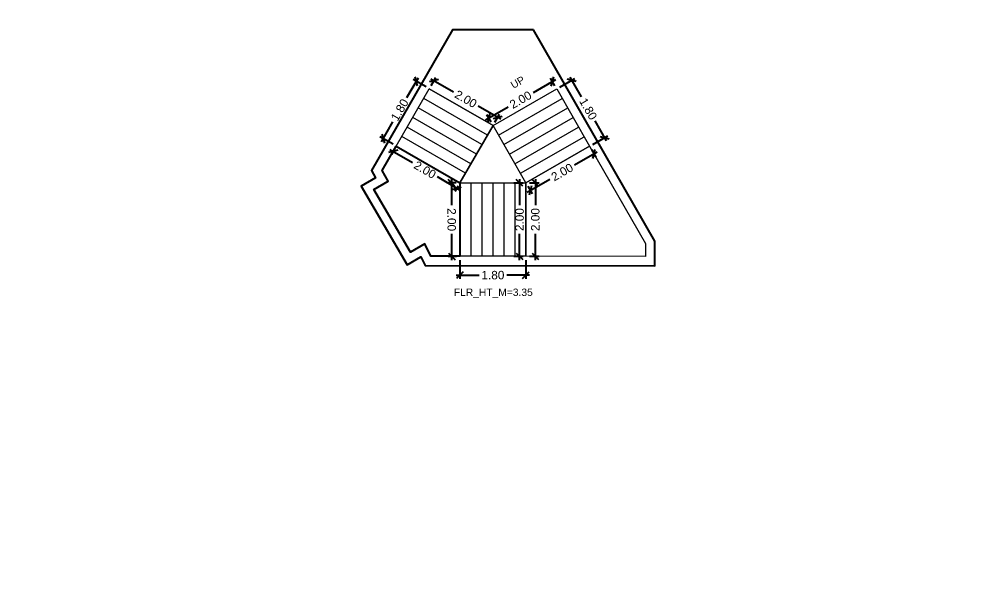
# Model space of a CAD drawing. Header units: metres. Extents: x 256329 to 886268, y -249371 to 355.
# Drawn here: x 287414.93 to 287441, y -1200.6 to -1185.36 of the extents above; entities that cross this region are included whole.
import ezdxf

# ---------------------------------------------------------------- set-up
doc = ezdxf.new("R2010")
doc.units = ezdxf.units.M
doc.header["$MEASUREMENT"] = 0
doc.header["$PDMODE"] = 35
doc.linetypes.add('CONTINOUS', pattern=[0])
doc.layers.get('0').update_dxf_attribs({"lineweight": 18})
doc.layers.get('Defpoints').update_dxf_attribs({"lineweight": 20})
doc.layers.add('A_TEXT', color=4, linetype='Continuous', lineweight=0, transparency=0.3)
doc.layers.add('BLK_2_FLR_35_STAIR_3', color=7, linetype='Continuous')
doc.layers.add('BLK_2_FLR_35_STAIR_3_LANDING_2', color=7, linetype='Continuous')
for name, color, linetype, lineweight in [('BLK_2_FLR_35_STAIR_3_FLIGHT_1', 7, 'Continuous', 0), ('BLK_2_FLR_35_STAIR_3_FLIGHT_2', 7, 'Continuous', 0), ('BLK_2_FLR_35_STAIR_3_FLIGHT_3', 7, 'Continuous', 0), ('BLK_2_FLR_35_STAIR_3_LANDING_1', 7, 'Continuous', 0)]:
    doc.layers.add(name, color=color, linetype=linetype, lineweight=lineweight)
doc.styles.add('Arial', font='arial.ttf')
doc.styles.get("Standard").update_dxf_attribs({"font": 'arial.ttf'})
doc.dimstyles.new('METRIC DIM', dxfattribs={"dimtxt": 0.23, "dimasz": 0.18, "dimexe": 0.1, "dimexo": 0.1, "dimgap": 0.09, "dimtad": 0, "dimzin": 0, "dimdsep": 46, "dimtxsty": 'Standard', "dimblk": 'OBLIQUE', "dimcen": 0, "dimdle": 0.1, "dimclrd": 147, "dimclre": 147, "dimclrt": 7, "dimadec": 0, "dimazin": 0, "dimtfac": 1, "dimtofl": 0, "dimtmove": 0, "dimatfit": 2, "dimfxl": 0.125, "dimtolj": 1, "dimtzin": 0, "dimarcsym": 0})

# ---------------------------------------------------------------- blocks, each defined once
blk = doc.blocks.new('_Oblique')
at = {"color": 0, "linetype": 'ByBlock', "lineweight": -2}
blk.add_line((-0.5, -0.5), (0.5, 0.5), dxfattribs=at)
blk = doc.blocks.new('*D1745')
at = {"layer": 'BLK_2_FLR_35_STAIR_3_FLIGHT_2', "color": 147, "lineweight": -2, "transparency": 16777216}
for p, q in [((287426.926519, -1191.919323), (287426.926335, -1192.431294)), ((287428.726519, -1191.91997), (287428.726335, -1192.431941)), ((287426.826371, -1192.331258), (287427.448871, -1192.331482)), ((287428.826371, -1192.331977), (287428.203871, -1192.331753))]:
    blk.add_line(p, q, dxfattribs=at)
at = {"layer": 'Defpoints', "color": 0, "linetype": 'CONTINOUS', "transparency": 16777216}
for p in [(287426.926555, -1191.819323, 0.042641), (287428.726555, -1191.81997, 0.042641), (287428.726371, -1192.331941)]:
    blk.add_point(p, dxfattribs=at)
at = {"layer": 'BLK_2_FLR_35_STAIR_3_FLIGHT_2', "color": 147, "linetype": 'CONTINOUS', "lineweight": -2, "transparency": 16777216, "xscale": 0.18, "yscale": 0.18, "zscale": 0.18}
for p, rotation in [((287426.926371, -1192.331294), 179.979403), ((287428.726371, -1192.331941), 359.979403)]:
    blk.add_blockref('_Oblique', p, dxfattribs=dict(at, rotation=rotation))
at = {"layer": 'BLK_2_FLR_35_STAIR_3_FLIGHT_2', "color": 7, "linetype": 'CONTINOUS', "transparency": 16777216, "insert": (287427.826371, -1192.331618), "char_height": 0.23, "attachment_point": 5, "rotation": 359.9794033}
blk.add_mtext('\\A1;1.80', dxfattribs=at)
blk = doc.blocks.new('*D1746')
at = {"layer": 'BLK_2_FLR_35_STAIR_3_FLIGHT_3', "color": 147, "lineweight": -2, "transparency": 16777216}
for p, q in [((287426.144432, -1187.17427), (287426.27157, -1186.953152)), ((287426.135033, -1186.989998), (287426.750959, -1187.344142)), ((287428.043575, -1188.087367), (287427.427649, -1187.733223)), ((287427.879591, -1188.171948), (287428.006729, -1187.95083))]:
    blk.add_line(p, q, dxfattribs=at)
at = {"layer": 'Defpoints', "color": 0, "linetype": 'CONTINOUS', "transparency": 16777216}
for p in [(287426.094587, -1187.260961, 0.042641), (287427.829746, -1188.258639, 0.042641), (287427.956883, -1188.037522)]:
    blk.add_point(p, dxfattribs=at)
at = {"layer": 'BLK_2_FLR_35_STAIR_3_FLIGHT_3', "color": 147, "linetype": 'CONTINOUS', "lineweight": -2, "transparency": 16777216, "xscale": 0.18, "yscale": 0.18, "zscale": 0.18}
for p, rotation in [((287426.221725, -1187.039843), 150.102044), ((287427.956883, -1188.037522), 330.102044)]:
    blk.add_blockref('_Oblique', p, dxfattribs=dict(at, rotation=rotation))
at = {"layer": 'BLK_2_FLR_35_STAIR_3_FLIGHT_3', "color": 7, "linetype": 'CONTINOUS', "transparency": 16777216, "insert": (287427.089304, -1187.538683), "char_height": 0.23, "attachment_point": 5, "rotation": 330.1020442}
blk.add_mtext('\\A1;2.00', dxfattribs=at)
blk = doc.blocks.new('*D1747')
at = {"layer": 'BLK_2_FLR_35_STAIR_3_FLIGHT_1', "color": 147, "lineweight": -2, "transparency": 16777216}
for p, q in [((287429.514015, -1187.175479), (287429.398677, -1186.974761)), ((287429.535204, -1187.011642), (287428.91985, -1187.365241)), ((287427.627703, -1188.107743), (287428.243057, -1187.754144)), ((287427.779923, -1188.171935), (287427.664584, -1187.971216))]:
    blk.add_line(p, q, dxfattribs=at)
at = {"layer": 'Defpoints', "color": 0, "linetype": 'CONTINOUS', "transparency": 16777216}
for p in [(287429.4485, -1187.061465), (287429.563838, -1187.262184, 0.042641), (287427.829746, -1188.258639, 0.042641)]:
    blk.add_point(p, dxfattribs=at)
at = {"layer": 'BLK_2_FLR_35_STAIR_3_FLIGHT_1', "color": 147, "linetype": 'CONTINOUS', "lineweight": -2, "transparency": 16777216, "xscale": 0.18, "yscale": 0.18, "zscale": 0.18}
for p, rotation in [((287429.4485, -1187.061465), 29.88281300000001), ((287427.714407, -1188.05792), 209.882813)]:
    blk.add_blockref('_Oblique', p, dxfattribs=dict(at, rotation=rotation))
at = {"layer": 'BLK_2_FLR_35_STAIR_3_FLIGHT_1', "color": 7, "linetype": 'CONTINOUS', "transparency": 16777216, "insert": (287428.581453, -1187.559693), "char_height": 0.23, "attachment_point": 5, "rotation": 29.8828126}
blk.add_mtext('\\A1;2.00', dxfattribs=at)
blk = doc.blocks.new('*D1748')
at = {"layer": 'BLK_2_FLR_35_STAIR_3_LANDING_2', "color": 147, "lineweight": -2, "transparency": 16777216}
for p, q in [((287426.826556, -1189.81977), (287426.599277, -1189.820788)), ((287426.698828, -1189.720341), (287426.702006, -1190.430157)), ((287426.708677, -1191.920538), (287426.7055, -1191.210722)), ((287426.83551, -1191.819969), (287426.608231, -1191.820987))]:
    blk.add_line(p, q, dxfattribs=at)
at = {"layer": 'Defpoints', "color": 0, "linetype": 'CONTINOUS', "transparency": 16777216}
for p in [(287426.926555, -1189.819323, 0.042641), (287426.70823, -1191.820539), (287426.935509, -1191.819522, 0.042641)]:
    blk.add_point(p, dxfattribs=at)
at = {"layer": 'BLK_2_FLR_35_STAIR_3_LANDING_2', "color": 147, "linetype": 'CONTINOUS', "lineweight": -2, "transparency": 16777216, "xscale": 0.18, "yscale": 0.18, "zscale": 0.18}
for p, rotation in [((287426.699276, -1189.82034), 90.256477), ((287426.70823, -1191.820539), 270.256477)]:
    blk.add_blockref('_Oblique', p, dxfattribs=dict(at, rotation=rotation))
at = {"layer": 'BLK_2_FLR_35_STAIR_3_LANDING_2', "color": 7, "linetype": 'CONTINOUS', "transparency": 16777216, "insert": (287426.703753, -1190.82044), "char_height": 0.23, "attachment_point": 5, "rotation": 270.2564771}
blk.add_mtext('\\A1;2.00', dxfattribs=at)
blk = doc.blocks.new('*D1749')
at = {"layer": 'BLK_2_FLR_35_STAIR_3_LANDING_2', "color": 147, "lineweight": -2, "transparency": 16777216}
for p, q in [((287425.024624, -1188.914935), (287425.639038, -1189.269512)), ((287425.144898, -1188.906589), (287425.061252, -1189.051531)), ((287426.929522, -1190.014248), (287426.315108, -1189.659671)), ((287426.876572, -1189.905935), (287426.792926, -1190.050876))]:
    blk.add_line(p, q, dxfattribs=at)
at = {"layer": 'Defpoints', "color": 0, "linetype": 'CONTINOUS', "transparency": 16777216}
for p in [(287425.111236, -1188.964919), (287425.194882, -1188.819977, 0.042641), (287426.926555, -1189.819323, 0.042641)]:
    blk.add_point(p, dxfattribs=at)
at = {"layer": 'BLK_2_FLR_35_STAIR_3_LANDING_2', "color": 147, "linetype": 'CONTINOUS', "lineweight": -2, "transparency": 16777216, "xscale": 0.18, "yscale": 0.18, "zscale": 0.18}
for p, rotation in [((287425.111236, -1188.964919), 150.01084), ((287426.84291, -1189.964264), 330.01084)]:
    blk.add_blockref('_Oblique', p, dxfattribs=dict(at, rotation=rotation))
at = {"layer": 'BLK_2_FLR_35_STAIR_3_LANDING_2', "color": 7, "linetype": 'CONTINOUS', "transparency": 16777216, "insert": (287425.977073, -1189.464592), "char_height": 0.23, "attachment_point": 5, "rotation": 330.0108404}
blk.add_mtext('\\A1;2.00', dxfattribs=at)
blk = doc.blocks.new('*D1750')
at = {"layer": 'BLK_2_FLR_35_STAIR_3_LANDING_1', "color": 147, "lineweight": -2, "transparency": 16777216}
for p, q in [((287430.666947, -1188.98117), (287430.051593, -1189.334769)), ((287430.510471, -1188.909572), (287430.630065, -1189.117698)), ((287428.759445, -1190.077271), (287429.3748, -1189.723672)), ((287428.776378, -1189.906027), (287428.895973, -1190.114153))]:
    blk.add_line(p, q, dxfattribs=at)
at = {"layer": 'Defpoints', "color": 0, "linetype": 'CONTINOUS', "transparency": 16777216}
for p in [(287430.460648, -1188.822867, 0.042641), (287430.580242, -1189.030993), (287428.726555, -1189.819323, 0.042641)]:
    blk.add_point(p, dxfattribs=at)
at = {"layer": 'BLK_2_FLR_35_STAIR_3_LANDING_1', "color": 147, "linetype": 'CONTINOUS', "lineweight": -2, "transparency": 16777216, "xscale": 0.18, "yscale": 0.18, "zscale": 0.18}
for p, rotation in [((287430.580242, -1189.030993), 29.88281300000001), ((287428.84615, -1190.027448), 209.882813)]:
    blk.add_blockref('_Oblique', p, dxfattribs=dict(at, rotation=rotation))
at = {"layer": 'BLK_2_FLR_35_STAIR_3_LANDING_1', "color": 7, "linetype": 'CONTINOUS', "transparency": 16777216, "insert": (287429.713196, -1189.529221), "char_height": 0.23, "attachment_point": 5, "rotation": 29.8828126}
blk.add_mtext('\\A1;2.00', dxfattribs=at)
blk = doc.blocks.new('*D1751')
at = {"layer": 'BLK_2_FLR_35_STAIR_3_LANDING_1', "color": 147, "lineweight": -2, "transparency": 16777216}
for p, q in [((287428.826555, -1189.819323), (287429.082206, -1189.819323)), ((287428.982206, -1189.719323), (287428.982206, -1190.429036)), ((287428.982206, -1191.919323), (287428.982206, -1191.209609)), ((287428.826555, -1191.819323), (287429.082206, -1191.819323))]:
    blk.add_line(p, q, dxfattribs=at)
at = {"layer": 'Defpoints', "color": 0, "linetype": 'CONTINOUS', "transparency": 16777216}
for p in [(287428.726555, -1189.819323, 0.042641), (287428.726555, -1191.819323, 0.042641), (287428.982206, -1191.819323)]:
    blk.add_point(p, dxfattribs=at)
at = {"layer": 'BLK_2_FLR_35_STAIR_3_LANDING_1', "color": 147, "linetype": 'CONTINOUS', "lineweight": -2, "transparency": 16777216, "xscale": 0.18, "yscale": 0.18, "zscale": 0.18}
for p, rotation in [((287428.982206, -1189.819323), 90), ((287428.982206, -1191.819323), 270)]:
    blk.add_blockref('_Oblique', p, dxfattribs=dict(at, rotation=rotation))
at = {"layer": 'BLK_2_FLR_35_STAIR_3_LANDING_1', "color": 7, "linetype": 'CONTINOUS', "transparency": 16777216, "insert": (287428.982206, -1190.819323), "char_height": 0.23, "attachment_point": 5, "rotation": 90}
blk.add_mtext('\\A1;2.00', dxfattribs=at)
blk = doc.blocks.new('*D1752')
at = {"layer": 'BLK_2_FLR_35_STAIR_3_FLIGHT_3', "color": 147, "lineweight": -2, "transparency": 16777216}
for p, q in [((287425.788641, -1186.968943), (287425.477493, -1187.508103)), ((287426.007975, -1187.210978), (287425.652045, -1187.005571)), ((287424.788969, -1188.701183), (287425.100117, -1188.162023)), ((287425.10827, -1188.769994), (287424.75234, -1188.564587))]:
    blk.add_line(p, q, dxfattribs=at)
at = {"layer": 'Defpoints', "color": 0, "linetype": 'CONTINOUS', "transparency": 16777216}
for p in [(287426.094587, -1187.260961, 0.042641), (287424.838952, -1188.614571), (287425.194882, -1188.819977, 0.042641)]:
    blk.add_point(p, dxfattribs=at)
at = {"layer": 'BLK_2_FLR_35_STAIR_3_FLIGHT_3', "color": 147, "linetype": 'CONTINOUS', "lineweight": -2, "transparency": 16777216, "xscale": 0.18, "yscale": 0.18, "zscale": 0.18}
for p, rotation in [((287425.738657, -1187.055555), 60.01084000000001), ((287424.838952, -1188.614571), 240.01084)]:
    blk.add_blockref('_Oblique', p, dxfattribs=dict(at, rotation=rotation))
at = {"layer": 'BLK_2_FLR_35_STAIR_3_FLIGHT_3', "color": 7, "linetype": 'CONTINOUS', "transparency": 16777216, "insert": (287425.288805, -1187.835063), "char_height": 0.23, "attachment_point": 5, "rotation": 60.0108404}
blk.add_mtext('\\A1;1.80', dxfattribs=at)
blk = doc.blocks.new('*D1753')
at = {"layer": 'BLK_2_FLR_35_STAIR_3_FLIGHT_1', "color": 147, "lineweight": -2, "transparency": 16777216}
for p, q in [((287429.650543, -1187.212361), (287430.059666, -1186.977268)), ((287429.923139, -1186.940386), (287430.233285, -1187.480123)), ((287430.919594, -1188.674479), (287430.609447, -1188.134742)), ((287430.547352, -1188.773045), (287430.956476, -1188.537951))]:
    blk.add_line(p, q, dxfattribs=at)
at = {"layer": 'Defpoints', "color": 0, "linetype": 'CONTINOUS', "transparency": 16777216}
for p in [(287429.563838, -1187.262184, 0.042641), (287430.869771, -1188.587774), (287430.460648, -1188.822867, 0.042641)]:
    blk.add_point(p, dxfattribs=at)
at = {"layer": 'BLK_2_FLR_35_STAIR_3_FLIGHT_1', "color": 147, "linetype": 'CONTINOUS', "lineweight": -2, "transparency": 16777216, "xscale": 0.18, "yscale": 0.18, "zscale": 0.18}
for p, rotation in [((287429.972961, -1187.027091), 119.882813), ((287430.869771, -1188.587774), 299.882813)]:
    blk.add_blockref('_Oblique', p, dxfattribs=dict(at, rotation=rotation))
at = {"layer": 'BLK_2_FLR_35_STAIR_3_FLIGHT_1', "color": 7, "linetype": 'CONTINOUS', "transparency": 16777216, "insert": (287430.421366, -1187.807433), "char_height": 0.23, "attachment_point": 5, "rotation": 299.8828126}
blk.add_mtext('\\A1;1.80', dxfattribs=at)
blk = doc.blocks.new('*D1764')
at = {"layer": 'BLK_2_FLR_35_STAIR_3_FLIGHT_2', "color": 147, "lineweight": -2, "transparency": 16777216}
for p, q in [((287428.397464, -1189.819323), (287428.653115, -1189.819323)), ((287428.553115, -1189.719323), (287428.553115, -1190.429036)), ((287428.553115, -1191.919323), (287428.553115, -1191.209609)), ((287428.397464, -1191.819323), (287428.653115, -1191.819323))]:
    blk.add_line(p, q, dxfattribs=at)
at = {"layer": 'Defpoints', "color": 0, "linetype": 'CONTINOUS', "transparency": 16777216}
for p in [(287428.297464, -1189.819323, 0.042641), (287428.297464, -1191.819323, 0.042641), (287428.553115, -1191.819323)]:
    blk.add_point(p, dxfattribs=at)
at = {"layer": 'BLK_2_FLR_35_STAIR_3_FLIGHT_2', "color": 147, "linetype": 'CONTINOUS', "lineweight": -2, "transparency": 16777216, "xscale": 0.18, "yscale": 0.18, "zscale": 0.18}
for p, rotation in [((287428.553115, -1189.819323), 90), ((287428.553115, -1191.819323), 270)]:
    blk.add_blockref('_Oblique', p, dxfattribs=dict(at, rotation=rotation))
at = {"layer": 'BLK_2_FLR_35_STAIR_3_FLIGHT_2', "color": 7, "linetype": 'CONTINOUS', "transparency": 16777216, "insert": (287428.553115, -1190.819323), "char_height": 0.23, "attachment_point": 5, "rotation": 90}
blk.add_mtext('\\A1;2.00', dxfattribs=at)

msp = doc.modelspace()

# ---------------------------------------------------------------- linework, layer by layer
at = {"color": 5, "linetype": 'CONTINOUS'}
for p, q in [((287428.726555, -1189.819323, 0.085282), (287427.829746, -1188.258639, 0.085282)), ((287426.926555, -1189.819323, 0.085282), (287428.726555, -1189.819323, 0.085282))]:
    msp.add_line(p, q, dxfattribs=at)
at = {"color": 5, "linetype": 'CONTINOUS', "elevation": 0.085282}
msp.add_lwpolyline([(287426.926555, -1189.819323), (287427.829746, -1188.258639)], dxfattribs=at)
at = {"layer": 'BLK_2_FLR_35_STAIR_3', "color": 7, "linetype": 'CONTINOUS', "elevation": 0.085282}
msp.add_lwpolyline([(287428.932086, -1185.654331), (287426.729294, -1185.654331), (287424.517731, -1189.486545), (287424.630863, -1189.682344), (287424.242338, -1189.912105), (287425.488029, -1192.050286), (287425.863903, -1191.833896), (287425.983636, -1192.072602), (287432.235379, -1192.074166), (287432.235547, -1191.403215)], close=True, dxfattribs=at)
at = {"layer": 'BLK_2_FLR_35_STAIR_3_FLIGHT_1', "color": 3, "linetype": 'CONTINOUS'}
for p, q in [((287427.829746, -1188.258639, 0.085282), (287429.563838, -1187.262184, 0.085282)), ((287427.979214, -1188.518753, 0.085282), (287429.713306, -1187.522298, 0.085282)), ((287428.128682, -1188.778867, 0.085282), (287429.862775, -1187.782412, 0.085282)), ((287428.27815, -1189.038981, 0.085282), (287430.012243, -1188.042526, 0.085282)), ((287428.427619, -1189.299095, 0.085282), (287430.161711, -1188.30264, 0.085282)), ((287428.577087, -1189.559209, 0.085282), (287430.31118, -1188.562753, 0.085282)), ((287428.726555, -1189.819323, 0.085282), (287430.460648, -1188.822867, 0.085282))]:
    msp.add_line(p, q, dxfattribs=at)
at = {"layer": 'BLK_2_FLR_35_STAIR_3_FLIGHT_1', "color": 7, "linetype": 'CONTINOUS', "elevation": 0.085282}
msp.add_lwpolyline([(287429.563838, -1187.262184), (287430.460648, -1188.822867), (287428.726555, -1189.819323), (287427.829746, -1188.258639), (287429.563838, -1187.262184)], dxfattribs=at)
at = {"layer": 'BLK_2_FLR_35_STAIR_3_FLIGHT_2', "color": 3, "linetype": 'CONTINOUS'}
for p, q in [((287426.926555, -1189.819323, 0.085282), (287426.926555, -1191.819323, 0.085282)), ((287427.226555, -1189.819323, 0.085282), (287427.226555, -1191.819323, 0.085282)), ((287427.526555, -1189.819323, 0.085282), (287427.526555, -1191.819323, 0.085282)), ((287427.826555, -1189.819323, 0.085282), (287427.826555, -1191.819323, 0.085282)), ((287428.126555, -1189.819323, 0.085282), (287428.126555, -1191.819323, 0.085282)), ((287428.426555, -1189.819323, 0.085282), (287428.426555, -1191.819323, 0.085282)), ((287428.726555, -1189.819323, 0.085282), (287428.726555, -1191.819323, 0.085282))]:
    msp.add_line(p, q, dxfattribs=at)
at = {"layer": 'BLK_2_FLR_35_STAIR_3_FLIGHT_2', "color": 7, "linetype": 'CONTINOUS', "elevation": 0.085282}
msp.add_lwpolyline([(287426.926555, -1189.819323), (287428.726555, -1189.819323), (287428.726555, -1191.819323), (287426.926555, -1191.819323)], close=True, dxfattribs=at)
at = {"layer": 'BLK_2_FLR_35_STAIR_3_FLIGHT_3', "color": 3, "linetype": 'CONTINOUS'}
for p, q in [((287427.829746, -1188.258639, 0.085282), (287426.094587, -1187.260961, 0.085282)), ((287427.67631, -1188.520143, 0.085282), (287425.944636, -1187.520797, 0.085282)), ((287427.526359, -1188.779979, 0.085282), (287425.794685, -1187.780633, 0.085282)), ((287427.376408, -1189.039815, 0.085282), (287425.644734, -1188.040469, 0.085282)), ((287427.226457, -1189.299651, 0.085282), (287425.494783, -1188.300305, 0.085282)), ((287427.076506, -1189.559487, 0.085282), (287425.344833, -1188.560141, 0.085282)), ((287426.926555, -1189.819323, 0.085282), (287425.194882, -1188.819977, 0.085282))]:
    msp.add_line(p, q, dxfattribs=at)
at = {"layer": 'BLK_2_FLR_35_STAIR_3_FLIGHT_3', "ltscale": 0.05, "elevation": 0.085282}
msp.add_lwpolyline([(287427.829746, -1188.258639), (287426.926555, -1189.819323), (287425.194882, -1188.819977), (287426.094587, -1187.260961), (287427.829746, -1188.258639)], dxfattribs=at)
at = {"layer": 'BLK_2_FLR_35_STAIR_3_LANDING_1', "color": 7, "linetype": 'CONTINOUS', "elevation": 0.085282}
msp.add_lwpolyline([(287428.726555, -1189.819323), (287430.460648, -1188.822867), (287431.982211, -1191.470784), (287431.982123, -1191.820784), (287428.726555, -1191.819323), (287428.726555, -1189.819323)], dxfattribs=at)
at = {"layer": 'BLK_2_FLR_35_STAIR_3_LANDING_2', "color": 7, "linetype": 'CONTINOUS', "elevation": 0.085282}
msp.add_lwpolyline([(287426.926555, -1189.819323), (287426.926555, -1191.819323), (287426.139993, -1191.819323), (287425.970039, -1191.480495), (287425.581218, -1191.70702), (287424.587909, -1190.002044), (287424.975657, -1189.772743), (287424.810251, -1189.486469), (287425.194882, -1188.819977), (287426.925342, -1189.82142)], dxfattribs=at)

# ---------------------------------------------------------------- texts
at = {"layer": 'A_TEXT', "lineweight": 0, "insert": (287429.432694, -1186.662711, 0.085282), "char_height": 0.2, "width": 2.485498, "attachment_point": 9, "rotation": 30.0054902, "style": 'Arial'}
msp.add_mtext('\\pxi2.2673,qc;UP', dxfattribs=at)
at = {"layer": 'BLK_2_FLR_35_STAIR_3', "color": 7, "linetype": 'CONTINOUS', "insert": (287426.762019, -1192.697083, 0.042641), "char_height": 0.2, "attachment_point": 1}
msp.add_mtext_dynamic_manual_height_columns('FLR_HT_M=3.35', width=2.272281, gutter_width=0.405, heights=[0.300679], dxfattribs=at)

# ---------------------------------------------------------------- dimensions: what is measured, and where the dimension line sits
at = {"layer": 'BLK_2_FLR_35_STAIR_3_FLIGHT_1', "color": 2, "linetype": 'CONTINOUS'}
dim = msp.add_aligned_dim(p1=(287427.829746, -1188.258639, 0.085282), p2=(287429.563838, -1187.262184, 0.085282), distance=0.231497, dimstyle='METRIC DIM', override={"dimfxl": 0.18}, dxfattribs=at)
dim.commit()
dim.dimension.update_dxf_attribs({"geometry": '*D1747', "text_midpoint": (287428.581453, -1187.559693, 0.042641)})
at = {"layer": 'BLK_2_FLR_35_STAIR_3_FLIGHT_1', "color": 1, "linetype": 'CONTINOUS'}
dim = msp.add_aligned_dim(p1=(287429.563838, -1187.262184, 0.085282), p2=(287430.460648, -1188.822867, 0.085282), distance=0.471858, dimstyle='METRIC DIM', override={"dimfxl": 0.18}, dxfattribs=at)
dim.commit()
dim.dimension.update_dxf_attribs({"geometry": '*D1753', "text_midpoint": (287430.421366, -1187.807433, 0.042641)})
at = {"layer": 'BLK_2_FLR_35_STAIR_3_FLIGHT_2', "color": 2, "linetype": 'CONTINOUS'}
dim = msp.add_aligned_dim(p1=(287428.297464, -1189.819323, 0.085282), p2=(287428.297464, -1191.819323, 0.085282), distance=0.255651, dimstyle='METRIC DIM', override={"dimfxl": 0.18}, dxfattribs=at)
dim.commit()
dim.dimension.update_dxf_attribs({"geometry": '*D1764', "text_midpoint": (287428.553115, -1190.819323, 0.042641)})
at = {"layer": 'BLK_2_FLR_35_STAIR_3_FLIGHT_2', "color": 1, "linetype": 'CONTINOUS'}
dim = msp.add_aligned_dim(p1=(287426.926555, -1191.819323, 0.085282), p2=(287428.726555, -1191.81997, 0.085282), distance=-0.511971, dimstyle='METRIC DIM', override={"dimfxl": 0.18}, dxfattribs=at)
dim.commit()
dim.dimension.update_dxf_attribs({"geometry": '*D1745', "text_midpoint": (287427.826371, -1192.331618, 0.042641)})
at = {"layer": 'BLK_2_FLR_35_STAIR_3_FLIGHT_3', "color": 1, "linetype": 'CONTINOUS'}
dim = msp.add_aligned_dim(p1=(287426.094587, -1187.260961, 0.085282), p2=(287425.194882, -1188.819977, 0.085282), distance=-0.410947, dimstyle='METRIC DIM', override={"dimfxl": 0.18}, dxfattribs=at)
dim.commit()
dim.dimension.update_dxf_attribs({"geometry": '*D1752', "text_midpoint": (287425.288805, -1187.835063, 0.042641)})
at = {"layer": 'BLK_2_FLR_35_STAIR_3_FLIGHT_3', "color": 2, "linetype": 'CONTINOUS'}
dim = msp.add_aligned_dim(p1=(287426.094587, -1187.260961, 0.085282), p2=(287427.829746, -1188.258639, 0.085282), distance=0.255062, dimstyle='METRIC DIM', override={"dimfxl": 0.18}, dxfattribs=at)
dim.commit()
dim.dimension.update_dxf_attribs({"geometry": '*D1746', "text_midpoint": (287427.089304, -1187.538683, 0.042641)})
at = {"layer": 'BLK_2_FLR_35_STAIR_3_LANDING_1', "color": 1, "linetype": 'CONTINOUS'}
dim = msp.add_aligned_dim(p1=(287428.726555, -1189.819323, 0.085282), p2=(287430.460648, -1188.822867, 0.085282), distance=-0.24004, dimstyle='METRIC DIM', override={"dimfxl": 0.18}, dxfattribs=at)
dim.commit()
dim.dimension.update_dxf_attribs({"geometry": '*D1750', "text_midpoint": (287429.713196, -1189.529221, 0.042641)})
at = {"layer": 'BLK_2_FLR_35_STAIR_3_LANDING_1', "color": 2, "linetype": 'CONTINOUS'}
dim = msp.add_aligned_dim(p1=(287428.726555, -1189.819323, 0.085282), p2=(287428.726555, -1191.819323, 0.085282), distance=0.255651, dimstyle='METRIC DIM', override={"dimfxl": 0.18}, dxfattribs=at)
dim.commit()
dim.dimension.update_dxf_attribs({"geometry": '*D1751', "text_midpoint": (287428.982206, -1190.819323, 0.042641)})
at = {"layer": 'BLK_2_FLR_35_STAIR_3_LANDING_2', "color": 1, "linetype": 'CONTINOUS'}
dim = msp.add_aligned_dim(p1=(287426.926555, -1189.819323, 0.085282), p2=(287425.194882, -1188.819977, 0.085282), distance=0.167346, dimstyle='METRIC DIM', override={"dimfxl": 0.18}, dxfattribs=at)
dim.commit()
dim.dimension.update_dxf_attribs({"geometry": '*D1749', "text_midpoint": (287425.977073, -1189.464592, 0.042641)})
at = {"layer": 'BLK_2_FLR_35_STAIR_3_LANDING_2', "color": 2, "linetype": 'CONTINOUS'}
dim = msp.add_aligned_dim(p1=(287426.926555, -1189.819323, 0.085282), p2=(287426.935509, -1191.819522, 0.085282), distance=-0.227281, dimstyle='METRIC DIM', override={"dimfxl": 0.18}, dxfattribs=at)
dim.commit()
dim.dimension.update_dxf_attribs({"geometry": '*D1748', "text_midpoint": (287426.703753, -1190.82044, 0.042641)})

doc.saveas('drawing.dxf')
